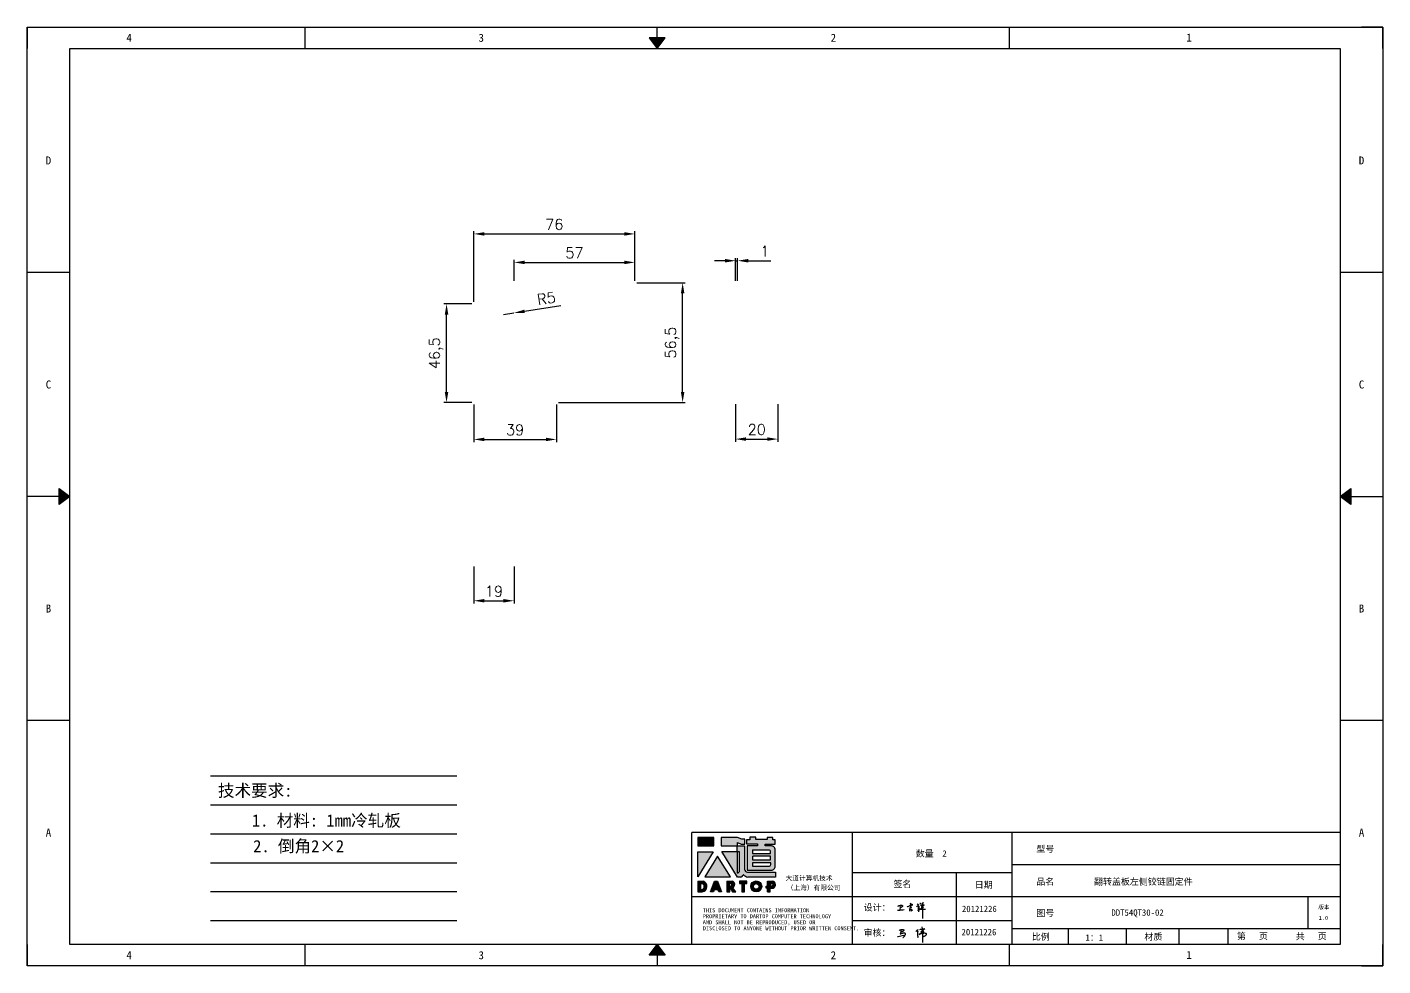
# Model space of a CAD drawing. Header units: millimetres. Extents: x 25928 to 50356, y -44172 to 20163.
# Drawn here: x 34405 to 35045, y -15592 to -15148 of the extents above; entities that cross this region are included whole.
import ezdxf
from ezdxf.enums import TextEntityAlignment as Align

# ---------------------------------------------------------------- set-up
doc = ezdxf.new("R2010")
doc.units = ezdxf.units.MM
doc.linetypes.add('DOT', pattern=[0.25, 0, -0.25])
doc.layers.add('4', color=7, linetype='Continuous')
doc.layers.add('print', color=30, linetype='Continuous')
doc.layers.add('dim', color=2, linetype='Continuous', lineweight=9)
doc.styles.add('Dartop', font='')
doc.styles.add('HZ', font='')
doc.styles.add('hzHT', font='simhei.ttf')
doc.styles.get("Standard").update_dxf_attribs({"font": 'txt', "bigfont": 'gbcbig.shx'})
doc.styles.get('Dartop').set_extended_font_data('FangSong_GB2312')
doc.styles.get('HZ').set_extended_font_data('SimSun')
doc.dimstyles.new('small', dxfattribs={"dimtxt": 5, "dimasz": 5, "dimexe": 1.25, "dimexo": 1, "dimgap": 2, "dimtad": 1, "dimtxsty": 'Standard', "dimcen": 2.5, "dimadec": 0, "dimazin": 0, "dimtfac": 1, "dimtmove": 0, "dimatfit": 3, "dimfxl": 0, "dimarcsym": 0})

# ---------------------------------------------------------------- blocks, each defined once
blk = doc.blocks.new('*D980')
at = {"layer": 'Defpoints', "color": 0}
for p in [(34692.14, -15246.09), (34692.14, -15269.16, -11.3), (34616.14, -15279.16, 7.7)]:
    blk.add_point(p, dxfattribs=at)
at = {"layer": 'dim', "color": 0, "lineweight": -2}
for p, q in [((34616.14, -15278.16), (34616.14, -15244.84)), ((34621.14, -15246.09), (34687.14, -15246.09)), ((34692.14, -15268.16), (34692.14, -15244.84))]:
    blk.add_line(p, q, dxfattribs=at)
at = {"layer": 'dim', "color": 0}
for points in [[(34621.14, -15245.26), (34621.14, -15246.92), (34616.14, -15246.09)], [(34687.14, -15245.26), (34687.14, -15246.92), (34692.14, -15246.09)]]:
    blk.add_solid(points, dxfattribs=at)
at = {"layer": 'dim', "color": 0, "insert": (34654.14, -15241.59), "char_height": 5, "attachment_point": 5}
blk.add_mtext('76', dxfattribs=at)
blk = doc.blocks.new('*D981')
at = {"layer": 'Defpoints', "color": 0}
for p in [(34692.14, -15269.16, -11.3), (34714.7, -15269.16), (34655.14, -15325.66, -11.3)]:
    blk.add_point(p, dxfattribs=at)
at = {"layer": 'dim', "color": 0, "lineweight": -2}
for p, q in [((34693.14, -15269.16), (34715.95, -15269.16)), ((34714.7, -15320.66), (34714.7, -15274.16)), ((34656.14, -15325.66), (34715.95, -15325.66))]:
    blk.add_line(p, q, dxfattribs=at)
at = {"layer": 'dim', "color": 0}
for points in [[(34713.87, -15274.16), (34715.53, -15274.16), (34714.7, -15269.16)], [(34713.87, -15320.66), (34715.53, -15320.66), (34714.7, -15325.66)]]:
    blk.add_solid(points, dxfattribs=at)
at = {"layer": 'dim', "color": 0, "insert": (34709.78, -15297.41), "char_height": 5, "attachment_point": 5, "rotation": 90}
blk.add_mtext('56,5', dxfattribs=at)
blk = doc.blocks.new('*D982')
at = {"layer": 'Defpoints', "color": 0}
for p in [(34616.14, -15325.66, 7.7), (34655.14, -15325.66, -11.3), (34655.14, -15343.1)]:
    blk.add_point(p, dxfattribs=at)
at = {"layer": 'dim', "color": 0, "lineweight": -2}
for p, q in [((34616.14, -15326.66), (34616.14, -15344.35)), ((34655.14, -15326.66), (34655.14, -15344.35)), ((34621.14, -15343.1), (34650.14, -15343.1))]:
    blk.add_line(p, q, dxfattribs=at)
at = {"layer": 'dim', "color": 0}
for points in [[(34621.14, -15342.27), (34621.14, -15343.93), (34616.14, -15343.1)], [(34650.14, -15342.27), (34650.14, -15343.93), (34655.14, -15343.1)]]:
    blk.add_solid(points, dxfattribs=at)
at = {"layer": 'dim', "color": 0, "insert": (34635.64, -15338.6), "char_height": 5, "attachment_point": 5}
blk.add_mtext('39', dxfattribs=at)
blk = doc.blocks.new('*D983')
at = {"layer": 'Defpoints', "color": 0}
for p in [(34603.28, -15279.16), (34616.14, -15279.16, 7.7), (34616.14, -15325.66, 7.7)]:
    blk.add_point(p, dxfattribs=at)
at = {"layer": 'dim', "color": 0, "lineweight": -2}
for p, q in [((34615.14, -15279.16), (34602.03, -15279.16)), ((34603.28, -15320.66), (34603.28, -15284.16)), ((34615.14, -15325.66), (34602.03, -15325.66))]:
    blk.add_line(p, q, dxfattribs=at)
at = {"layer": 'dim', "color": 0}
for points in [[(34602.44, -15284.16), (34604.11, -15284.16), (34603.28, -15279.16)], [(34602.44, -15320.66), (34604.11, -15320.66), (34603.28, -15325.66)]]:
    blk.add_solid(points, dxfattribs=at)
at = {"layer": 'dim', "color": 0, "insert": (34598.36, -15302.41), "char_height": 5, "attachment_point": 5, "rotation": 90}
blk.add_mtext('46,5', dxfattribs=at)
blk = doc.blocks.new('*D984')
at = {"layer": 'Defpoints', "color": 0}
for p in [(34692.14, -15259.54), (34635.14, -15269.16, -11.3), (34692.14, -15269.16, -11.3)]:
    blk.add_point(p, dxfattribs=at)
at = {"layer": 'dim', "color": 0, "lineweight": -2}
for p, q in [((34635.14, -15268.16), (34635.14, -15258.29)), ((34640.14, -15259.54), (34687.14, -15259.54)), ((34692.14, -15268.16), (34692.14, -15258.29))]:
    blk.add_line(p, q, dxfattribs=at)
at = {"layer": 'dim', "color": 0}
for points in [[(34640.14, -15258.71), (34640.14, -15260.37), (34635.14, -15259.54)], [(34687.14, -15258.71), (34687.14, -15260.37), (34692.14, -15259.54)]]:
    blk.add_solid(points, dxfattribs=at)
at = {"layer": 'dim', "color": 0, "insert": (34663.64, -15255.04), "char_height": 5, "attachment_point": 5}
blk.add_mtext('57', dxfattribs=at)
blk = doc.blocks.new('*D985')
at = {"layer": 'Defpoints', "color": 0}
for p in [(34630.14, -15284.16, 7.7), (34635.08, -15283.41, 7.7)]:
    blk.add_point(p, dxfattribs=at)
at = {"layer": 'dim', "color": 0, "lineweight": -2}
for p, q in [((34630.14, -15284.16), (34635.08, -15283.41)), ((34657.16, -15280.05), (34640.02, -15282.66))]:
    blk.add_line(p, q, dxfattribs=at)
at = {"layer": 'dim', "color": 0}
blk.add_solid([(34639.9, -15281.83), (34640.15, -15283.48), (34635.08, -15283.41)], dxfattribs=at)
at = {"layer": 'dim', "color": 0, "insert": (34650.39, -15276.53), "char_height": 5, "attachment_point": 5, "rotation": 8.65647}
blk.add_mtext('R5', dxfattribs=at)
blk = doc.blocks.new('*D986')
at = {"layer": 'Defpoints', "color": 0}
for p in [(34739.67, -15325.48, 357.73), (34759.67, -15325.48, 357.73), (34759.67, -15342.93)]:
    blk.add_point(p, dxfattribs=at)
at = {"layer": 'dim', "color": 0, "lineweight": -2}
for p, q in [((34739.67, -15326.48), (34739.67, -15344.18)), ((34759.67, -15326.48), (34759.67, -15344.18)), ((34744.67, -15342.93), (34754.67, -15342.93))]:
    blk.add_line(p, q, dxfattribs=at)
at = {"layer": 'dim', "color": 0}
for points in [[(34744.67, -15342.1), (34744.67, -15343.76), (34739.67, -15342.93)], [(34754.67, -15342.1), (34754.67, -15343.76), (34759.67, -15342.93)]]:
    blk.add_solid(points, dxfattribs=at)
at = {"layer": 'dim', "color": 0, "insert": (34749.67, -15338.43), "char_height": 5, "attachment_point": 5}
blk.add_mtext('20', dxfattribs=at)
blk = doc.blocks.new('*D988')
at = {"layer": 'Defpoints', "color": 0}
for p in [(34616.14, -15402.01, 8.82), (34635.14, -15402.01, 13.82), (34635.14, -15419.26)]:
    blk.add_point(p, dxfattribs=at)
at = {"layer": 'dim', "color": 0, "lineweight": -2}
for p, q in [((34616.14, -15403.01), (34616.14, -15420.51)), ((34635.14, -15403.01), (34635.14, -15420.51)), ((34621.14, -15419.26), (34630.14, -15419.26))]:
    blk.add_line(p, q, dxfattribs=at)
at = {"layer": 'dim', "color": 0}
for points in [[(34621.14, -15418.43), (34621.14, -15420.09), (34616.14, -15419.26)], [(34630.14, -15418.43), (34630.14, -15420.09), (34635.14, -15419.26)]]:
    blk.add_solid(points, dxfattribs=at)
at = {"layer": 'dim', "color": 0, "insert": (34625.64, -15414.76), "char_height": 5, "attachment_point": 5}
blk.add_mtext('19', dxfattribs=at)
blk = doc.blocks.new('*D998')
at = {"layer": 'Defpoints', "color": 0}
for p in [(34740.67, -15258.74), (34739.67, -15269.16, -707.27), (34740.67, -15269.16, 281.73)]:
    blk.add_point(p, dxfattribs=at)
at = {"layer": 'dim', "color": 0, "lineweight": -2}
for p, q in [((34734.67, -15258.74), (34729.67, -15258.74)), ((34739.67, -15268.16), (34739.67, -15257.49)), ((34739.67, -15258.74), (34740.67, -15258.74)), ((34740.67, -15268.16), (34740.67, -15257.49)), ((34745.67, -15258.74), (34756.33, -15258.74))]:
    blk.add_line(p, q, dxfattribs=at)
at = {"layer": 'dim', "color": 0}
for points in [[(34734.67, -15257.9), (34734.67, -15259.57), (34739.67, -15258.74)], [(34745.67, -15257.9), (34745.67, -15259.57), (34740.67, -15258.74)]]:
    blk.add_solid(points, dxfattribs=at)
at = {"layer": 'dim', "color": 0, "insert": (34753.5, -15254.24), "char_height": 5, "attachment_point": 5}
blk.add_mtext('1', dxfattribs=at)
blk = doc.blocks.new('*U862')
at = {"color": 254, "linetype": 'Continuous', "extrusion": (0, 0, -1)}
for points in [[(-17, 0.333), (-16.812, 0.25), (-17, 0.5)], [(-17, 0.333), (-17.188, 0.25), (-16.812, 0.25)], [(-17, 0.333), (-17, 0.5), (-17.188, 0.25)]]:
    blk.add_solid(points, dxfattribs=at)
blk = doc.blocks.new('*U861')
at = {"color": 254, "linetype": 'Continuous', "extrusion": (0, 0, -1)}
for points in [[(-33.167, 11), (-33, 11), (-33.25, 11.188)], [(-33.167, 11), (-33.25, 11.188), (-33.25, 10.812)], [(-33.167, 11), (-33.25, 10.812), (-33, 11)]]:
    blk.add_solid(points, dxfattribs=at)
blk = doc.blocks.new('*U863')
at = {"color": 254, "linetype": 'Continuous'}
for points in [[(17, 21.667), (17.188, 21.75), (16.812, 21.75)], [(17, 21.667), (16.812, 21.75), (17, 21.5)], [(17, 21.667), (17, 21.5), (17.188, 21.75)]]:
    blk.add_solid(points, dxfattribs=at)
blk = doc.blocks.new('*U860')
at = {"color": 254, "linetype": 'Continuous', "extrusion": (0, 0, -1)}
for points in [[(-0.833, 11), (-0.75, 10.812), (-0.75, 11.188)], [(-0.833, 11), (-0.75, 11.188), (-1, 11)], [(-0.833, 11), (-1, 11), (-0.75, 10.812)]]:
    blk.add_solid(points, dxfattribs=at)
blk = doc.blocks.new('dadao')
for p, q in [((48, 19.2), (44.9, 10.4)), ((44.9, 10.4), (51.2, 10.4)), ((51.2, 10.4), (48, 19.2))]:
    blk.add_line(p, q)
for points in [[(41.8, 121.6), (41.8, 143.7), (-0.4, 143.7), (-0.4, 121.6), (41.8, 121.6)], [(104.8, 122), (104.8, 130.3), (114.1, 126.3), (124.2, 126.3), (124.2, 139.6), (115.9, 139.6), (105.1, 143.9), (61.5, 143.9)], [(61.7, 144), (61.7, 121.3), (103.9, 121.3)], [(113.4, 38.7), (105.1, 38.7), (63, 106.5), (103.9, 106.5), (103.9, 120.9), (103.9, 121.3)], [(109.7, 53.6), (109.7, 106.2), (104.3, 106.2), (104.3, 50.4), (106.6, 50.4)], [(144.6, 94.4), (144.6, 84.8), (192, 84.8), (192, 94.1), (144.9, 94.1)], [(120.2, 45), (119.5, 45), (119.5, 44.6)], [(0, 28), (0, 0), (11.8, 0)], [(0.1, 28), (14, 28)], [(7.1, 21.8), (7.1, 6.1), (12, 6.1)], [(7.1, 21.8), (11.4, 21.8)], [(76.8, 28.2), (76.8, 0), (84.1, 0), (84.1, 11.1), (91.6, -0.1), (100.3, -0.1), (91.7, 11.1)], [(76.8, 28.2), (90.6, 28.2)], [(84, 22.7), (84, 15.3), (87.2, 15.3)], [(84, 22.7), (87.3, 22.7)], [(183.7, 0), (183.7, 9.6), (180.6, 9.6), (180.6, 14.9), (183.8, 14.9), (183.8, 28.1), (196.1, 28.1), (196.5, 28.1)], [(183.7, 0), (190.9, 0), (190.9, 9.6), (198.8, 9.6)], [(194.9, 22.3), (190.8, 22.3), (190.8, 15), (194.4, 15)]]:
    blk.add_lwpolyline(points)
blk.add_lwpolyline([(137.1, 144.2), (137.1, 137.9), (128.3, 137.9), (128.3, 126.5), (157.3, 126.5), (157.3, 121.5), (130.3, 121.5), (130.3, 57.5), (194.4, 57.5, 0.414214), (204.4, 67.5), (204.4, 111.3, 0.414214), (194.4, 121.3), (177.5, 121.3), (177.5, 126.3), (204.7, 126.3), (204.7, 137.7), (198.2, 137.7), (198.2, 143.9), (183.3, 143.9), (183.3, 138), (153, 138), (153, 144.2), (137.1, 144.2)], format="xyb", close=True)
for points in [[(104.8, 122), (123.4, 122), (123.4, 60, 0.414214), (131.4, 52), (204.8, 52), (204.8, 39.1), (131.7, 39.1)], [(144.3, 110.8), (144.3, 101.8), (192.3, 101.8), (192.3, 105.5, 0.414214), (187.3, 110.5), (144.3, 110.5)], [(144.6, 77), (144.6, 67.5), (187.6, 67.5, 0.414214), (192.6, 72.5), (192.6, 76.4), (144.6, 76.4)]]:
    blk.add_lwpolyline(points, format="xyb")
for points in [[(-0.3, 106.2), (40.4, 106.2), (-0.3, 39.7), (-0.3, 106.2)], [(51.7, 94.1), (18.4, 39.3), (86.2, 39.3)], [(43.8, 28.2), (51.8, 28.2), (62.6, -0.1), (55, -0.1), (53.2, 5), (42.9, 5), (41.1, 0), (33.6, 0)], [(110, 28.1), (110, 21.9), (116, 21.9), (116, -0.1), (123.2, -0.1), (123.2, 22), (129.2, 22), (129.2, 28.1), (110, 28.1)]]:
    blk.add_lwpolyline(points, close=True)
for radius in [14.5, 7.44]:
    blk.add_circle((154.2, 14.2), radius)
for centre, radius, start, end in [((99.2, 60.7), 12.6, 305.6399, 325.969), ((111.6, 46.7), 8.19, 282.9811, 347.6627), ((136, 61.7), 22.9, 226.7358, 259.3209), ((8.5, 13.9), 8.49, 294.2143, 69.7177), ((9.6, 14.2), 14.4, 278.6604, 72.3203), ((86.4, 19), 3.8, 282.527, 76.7196), ((88.6, 19.4), 8.95, 290.6073, 77.2124), ((193.7, 18.7), 3.8, 280.9891, 72.5513), ((195.7, 18.6), 9.51, 288.8959, 85.2442)]:
    blk.add_arc(centre, radius, start, end)
blk = doc.blocks.new('h')
for p, q in [((20768.1, -2360.9), (20773, -2359.1)), ((20769.5, -2366.9), (20769.8, -2370.6)), ((20769.8, -2370.6), (20770.9, -2378)), ((20770.9, -2378), (20771.5, -2370.6)), ((20772.4, -2369.3), (20774.9, -2367.8)), ((20773, -2359.1), (20784.1, -2355.2)), ((20773.3, -2331.8), (20775.3, -2338.7)), ((20789.1, -2340.9), (20773.5, -2331.9)), ((20775.3, -2338.7), (20775.6, -2351.2)), ((20775.6, -2351.2), (20775.5, -2357.3)), ((20782.2, -2369.2), (20780, -2377.1)), ((20780, -2377.1), (20788.3, -2371.3)), ((20780.1, -2366.4), (20780.8, -2366.4)), ((20781.9, -2367.4), (20782.2, -2369.2)), ((20845.7, -2343.5), (20848.4, -2353)), ((20848.9, -2370.3), (20847.9, -2424)), ((20848.4, -2353), (20848.9, -2370.3))]:
    blk.add_line(p, q)
for points in [[(20696.6, -2372.4, 0.002073), (20710.6, -2371.9, 0.016137), (20719.6, -2371.3, 0.008314), (20736.9, -2369.3)], [(20699.1, -2348.2, -0.029745), (20704.6, -2345.4, -0.046842), (20708.4, -2344.2, -0.00919), (20714.3, -2343, -0.018517), (20717.2, -2342.5, -0.037841), (20720.3, -2342.4, -0.039541), (20723.2, -2342.8, -0.149785), (20726, -2344.3, -0.204935), (20726.9, -2346.6, -0.074872), (20726.5, -2348.3, -0.061615), (20725.6, -2350.3, -0.034204), (20723.8, -2352.6, -0.045776), (20722.3, -2354.1, -0.054985), (20720.4, -2355.3, -0.036348), (20717.3, -2356.5, -0.067752), (20715.7, -2356.8, -0.043553), (20713.2, -2356.7)], [(20755, -2351.9, -0.024077), (20759.9, -2350.1, -0.013147), (20768.7, -2346.5, -0.00522), (20775.4, -2344.1, -0.018517), (20777.3, -2343.4, -0.008274), (20786.3, -2341, -0.039541), (20788.3, -2340.8, -0.079216), (20789.4, -2341, -0.204935)], [(20813.5, -2350.1, 0.007348), (20815.9, -2348.7, 0.008421), (20818, -2347.3, 0.009459), (20819.7, -2346.2, -0.016325), (20820.7, -2345.5, -0.173771), (20821.8, -2345.3, -0.085159), (20823.9, -2346, -0.125883), (20826, -2347.9, -0.160659), (20826.6, -2350.1, -0.010447), (20826.5, -2352.3, -0.008247), (20826.2, -2355.1, -0.002698), (20825.3, -2374, 0.001562), (20823.9, -2383.7, 0.016137)], [(20816.8, -2335, -0.053561), (20819.6, -2336.1, -0.075272), (20821.3, -2337.3, -0.005295), (20822.5, -2338.5, -0.009337), (20823.1, -2339.1, -0.026146), (20823.7, -2339.8, -0.016644), (20824.5, -2340.9)], [(20832.1, -2329.2, -0.053561), (20834.9, -2330.3, -0.075272), (20836.7, -2331.5, -0.005295), (20837.8, -2332.6, -0.009337), (20838.5, -2333.3, -0.026146), (20839, -2334, -0.016644), (20839.8, -2335.1)], [(20836, -2343.7, -0.02797), (20842.1, -2342.6, -0.048868), (20845.6, -2342.2, -0.00919), (20851.1, -2341.4, -0.018517), (20853.9, -2341.1, -0.037841), (20856.7, -2341.2, -0.039541), (20859.4, -2341.6, -0.018282), (20840.6, -2354.7, -0.000937)], [(20847.6, -2340.2, 0.021784), (20849.6, -2335.9, 0.028296), (20850.8, -2332.4, 0.008136), (20851.9, -2328.2, 0.028913), (20852.2, -2327, 0.08193), (20852.1, -2325.9, 0.075058), (20851.7, -2324.7, 0.275043)]]:
    blk.add_lwpolyline(points, format="xyb")
for points in [[(20711.3, -2343.5), (20711.3, -2343.5), (20711.5, -2355.8), (20710.7, -2368), (20710.6, -2371.9)], [(20821.5, -2350.6), (20822.4, -2359.2), (20822.2, -2364.9), (20821.7, -2369), (20821.3, -2376.3), (20823.6, -2368.5), (20827.2, -2366.3), (20829.5, -2366.3)], [(20840.6, -2354.7), (20850, -2354.7), (20855, -2354.3), (20845.9, -2361.1), (20840.5, -2364), (20833, -2367.5), (20863.2, -2367.4), (20865.9, -2367.3)]]:
    blk.add_lwpolyline(points)
for centre, radius, start, end in [((20773.7, -2371.2), 2.3, 121.9907, 163.60158), ((20787.5, -2406), 40.3, 100.61827, 108.24823), ((20780.8, -2367.6), 1.15, 9.4675, 90)]:
    blk.add_arc(centre, radius, start, end)

msp = doc.modelspace()

# ---------------------------------------------------------------- hatches: boundary and pattern name
for points in [[(34729.35, -15531.013), (34721.816, -15531.013), (34721.816, -15534.949), (34729.35, -15534.949)], [(34729.107, -15537.703), (34721.836, -15537.703), (34721.836, -15549.574)], [(34731.123, -15539.857), (34725.179, -15549.653), (34737.282, -15549.653)], [(34744.967, -15551.658), (34741.527, -15551.658), (34741.527, -15552.749), (34742.6, -15552.749), (34742.6, -15556.681), (34743.885, -15556.681), (34743.885, -15552.746), (34744.967, -15552.746)]]:
    msp.add_hatch(color=0).paths.add_polyline_path(points)
h = msp.add_hatch(color=0)
h.paths.add_polyline_path([(34740.608, -15533.405), (34742.271, -15534.123), (34744.068, -15534.123), (34744.068, -15531.744), (34742.585, -15531.744), (34740.653, -15530.981), (34732.909, -15530.981), (34732.909, -15535.005), (34740.444, -15535.005), (34740.444, -15535.086), (34740.444, -15537.658), (34733.138, -15537.658), (34740.652, -15549.752), (34742.141, -15549.752, 0.2793748), (34743.227, -15548.695), (34743.227, -15548.64), (34743.358, -15548.64, 0.1431454), (34745.407, -15549.682), (34758.465, -15549.682), (34758.465, -15547.389), (34745.351, -15547.389, -0.4142136), (34743.923, -15545.96), (34743.923, -15534.878), (34740.608, -15534.878)])
h.paths.add_polyline_path([(34740.52, -15537.709), (34741.477, -15537.709), (34741.477, -15547.096, -0.0889357), (34740.922, -15547.667), (34740.516, -15547.667)], flags=16)
h = msp.add_hatch(color=0)
h.paths.add_polyline_path([(34758.443, -15532.077), (34757.281, -15532.077), (34757.281, -15530.972), (34754.625, -15530.972), (34754.625, -15532.022), (34749.203, -15532.022), (34749.203, -15530.917), (34746.364, -15530.917), (34746.364, -15532.042), (34744.795, -15532.042), (34744.795, -15534.08), (34749.973, -15534.08), (34749.973, -15534.981), (34745.148, -15534.981), (34745.148, -15546.391), (34756.602, -15546.391, 0.4142136), (34758.387, -15544.605), (34758.387, -15536.792, 0.4142136), (34756.602, -15535.006), (34753.574, -15535.006), (34753.574, -15534.122), (34758.443, -15534.122)])
h.paths.add_polyline_path([(34755.337, -15536.941, -0.4142136), (34756.23, -15537.833), (34756.23, -15538.488), (34747.654, -15538.488), (34747.654, -15536.941)], flags=16)
h.paths.add_polyline_path([(34756.174, -15539.87), (34756.174, -15541.528), (34747.71, -15541.528), (34747.71, -15539.87)], flags=16)
h.paths.add_polyline_path([(34756.285, -15543.02), (34756.285, -15543.73, -0.4142136), (34755.392, -15544.623), (34747.71, -15544.623), (34747.71, -15543.02)], flags=16)
h = msp.add_hatch(color=0)
h.paths.add_polyline_path([(34724.384, -15551.676), (34721.889, -15551.676), (34721.889, -15556.666), (34723.99, -15556.666, 0.7930159)])
h.paths.add_polyline_path([(34724.027, -15555.574), (34723.155, -15555.574), (34723.155, -15552.769), (34723.931, -15552.769, -0.6713609)], flags=16)
h = msp.add_hatch(color=0)
h.paths.add_polyline_path([(34731.141, -15551.635), (34729.718, -15551.635), (34727.887, -15556.672), (34729.236, -15556.672), (34729.553, -15555.779), (34731.38, -15555.779), (34731.704, -15556.683), (34733.063, -15556.683)])
h.paths.add_polyline_path([(34731.03, -15554.817), (34729.899, -15554.817), (34730.454, -15553.234)], flags=16)
h = msp.add_hatch(color=0)
h.paths.add_polyline_path([(34738.061, -15551.638), (34735.608, -15551.638), (34735.608, -15556.675), (34736.904, -15556.675), (34736.904, -15554.678), (34738.236, -15556.693), (34739.803, -15556.693), (34738.269, -15554.691, 0.7440549)])
h.paths.add_polyline_path([(34736.892, -15553.933), (34736.892, -15552.61), (34737.472, -15552.61, -0.796809), (34737.463, -15553.933)], flags=16)
h = msp.add_hatch(color=0)
h.paths.add_polyline_path([(34746.836, -15554.138, 1), (34752.008, -15554.138, 1)])
h.paths.add_polyline_path([(34750.751, -15554.138, -1), (34748.094, -15554.138, -1)], flags=16)
h = msp.add_hatch(color=0)
h.paths.add_polyline_path([(34756.968, -15551.65), (34756.894, -15551.65), (34754.707, -15551.65), (34754.707, -15554.001), (34754.127, -15554.001), (34754.127, -15554.955), (34754.698, -15554.955), (34754.698, -15556.666), (34755.974, -15556.666), (34755.974, -15554.948), (34757.377, -15554.948, 0.8123038)])
h.paths.add_polyline_path([(34755.955, -15553.994), (34755.955, -15552.679), (34756.682, -15552.679, -0.7782134), (34756.608, -15553.994)], flags=16)

# ---------------------------------------------------------------- linework, layer by layer
at = {"color": 0, "linetype": 'DOT'}
for p, q in [((34405.325, -15148.455), (35035.118, -15148.455)), ((34405.325, -15581.552), (34405.325, -15158.527)), ((35045.19, -15158.527), (35045.19, -15581.552)), ((35035.118, -15591.624), (34405.325, -15591.624))]:
    msp.add_line(p, q, dxfattribs=at)
at = {"color": 0}
for p, q in [((34405.325, -15148.455), (34405.325, -15158.527)), ((34536.554, -15158.527), (34536.554, -15148.455)), ((34702.742, -15153.491), (34702.742, -15148.455)), ((34868.93, -15158.527), (34868.93, -15148.455)), ((35045.19, -15148.455), (35035.118, -15148.455)), ((35045.19, -15158.527), (35045.19, -15148.455)), ((34425.469, -15581.552), (34425.469, -15158.527)), ((34425.469, -15158.527), (35025.046, -15158.527)), ((35025.046, -15158.527), (35025.046, -15581.552)), ((34425.469, -15264.283), (34405.325, -15264.283)), ((35045.19, -15264.283), (35025.046, -15264.283)), ((34420.433, -15370.04), (34405.325, -15370.04)), ((35030.082, -15370.04), (35045.19, -15370.04)), ((34425.469, -15475.796), (34405.325, -15475.796)), ((35045.19, -15475.796), (35025.046, -15475.796)), ((35025.046, -15528.674), (34719.109, -15528.674)), ((34719.109, -15581.552), (34719.109, -15528.674)), ((34794.649, -15528.674), (34794.649, -15581.552)), ((34870.189, -15581.552), (34870.189, -15528.674)), ((34794.649, -15547.559), (34870.189, -15547.559)), ((34843.75, -15547.559), (34843.75, -15581.552)), ((34870.189, -15543.782), (35025.046, -15543.782)), ((34719.109, -15558.89), (34794.649, -15558.89)), ((34794.649, -15558.89), (35025.046, -15558.89)), ((35009.938, -15573.998), (35009.938, -15558.89)), ((34794.649, -15570.221), (34870.189, -15570.221)), ((34870.189, -15573.998), (35025.046, -15573.998)), ((34896.766, -15581.552), (34896.766, -15573.998)), ((34924.155, -15581.552), (34924.155, -15573.998)), ((34949.055, -15581.552), (34949.055, -15573.998)), ((34972.168, -15581.552), (34972.168, -15573.998)), ((34405.325, -15581.552), (34405.325, -15591.624)), ((35025.046, -15581.552), (34425.469, -15581.552)), ((34536.554, -15591.624), (34536.554, -15581.552)), ((34702.742, -15586.588), (34702.742, -15591.624)), ((34868.93, -15591.624), (34868.93, -15581.552)), ((35045.19, -15591.624), (35045.19, -15581.552)), ((35035.118, -15591.624), (35045.19, -15591.624))]:
    msp.add_line(p, q, dxfattribs=at)
for p, q in [((34827.659, -15573.259), (34827.875, -15575.07)), ((34827.09, -15576.385), (34826.348, -15576.787)), ((34827.625, -15576.1), (34827.09, -15576.385)), ((34827.121, -15575.499), (34828.065, -15575.499)), ((34828.568, -15575.453), (34827.625, -15576.1)), ((34827.911, -15576.406), (34827.83, -15580.566)), ((34827.875, -15575.07), (34827.911, -15576.406)), ((34828.065, -15575.499), (34828.568, -15575.453))]:
    msp.add_line(p, q)
for points in [[(34702.742, -15158.527), (34706.519, -15153.491), (34698.965, -15153.491), (34702.742, -15158.527)], [(34425.469, -15370.04), (34420.433, -15373.817), (34420.433, -15366.262), (34425.469, -15370.04)], [(35025.046, -15370.04), (35030.082, -15366.262), (35030.082, -15373.817), (35025.046, -15370.04)], [(34702.742, -15581.552), (34706.519, -15586.588), (34698.965, -15586.588), (34702.742, -15581.552)]]:
    msp.add_lwpolyline(points, close=True, dxfattribs=at)
for points in [[(34826.658, -15574.386, -0.0279703), (34827.268, -15574.273, -0.0488679), (34827.622, -15574.235, -0.0091902), (34828.178, -15574.153, -0.0185172), (34828.456, -15574.127, -0.0378406), (34828.741, -15574.133, -0.0395413), (34829.01, -15574.181, -0.0182819), (34827.121, -15575.499, -0.0009369)], [(34816.915, -15574.846, -0.029745), (34817.347, -15574.63, -0.0468422), (34817.639, -15574.536, -0.0091902), (34818.095, -15574.443, -0.0185172), (34818.324, -15574.41, -0.0378406), (34818.56, -15574.403, -0.0395413), (34818.784, -15574.431, -0.1497852), (34819.003, -15574.55, -0.2049352), (34819.07, -15574.724, -0.0748717), (34819.045, -15574.861, -0.0616146), (34818.97, -15575.012, -0.0342039), (34818.835, -15575.19, -0.0457759), (34818.714, -15575.306, -0.054985), (34818.568, -15575.398, -0.0363479), (34818.326, -15575.494, -0.0677521), (34818.205, -15575.515, -0.0435534), (34818.014, -15575.505)], [(34826.348, -15576.787, -0.029745), (34827.022, -15576.449, -0.0468422), (34827.478, -15576.303, -0.0091902), (34828.19, -15576.159, -0.0185172), (34828.546, -15576.107, -0.0378406), (34828.915, -15576.096, -0.0395413), (34829.264, -15576.139, -0.1497852), (34829.606, -15576.326, -0.2049352), (34829.711, -15576.596, -0.0748717), (34829.671, -15576.81, -0.0616146), (34829.555, -15577.046, -0.0342039), (34829.344, -15577.324, -0.0457759), (34829.155, -15577.504, -0.054985), (34828.927, -15577.648, -0.0363479), (34828.549, -15577.798, -0.0677521), (34828.36, -15577.831, -0.0435534), (34828.062, -15577.815)]]:
    msp.add_lwpolyline(points, format="xyb")
msp.add_lwpolyline([(34817.867, -15574.487), (34817.867, -15574.487), (34817.722, -15575.372), (34817.485, -15576.205), (34817.329, -15576.715)])
for centre, radius, start, end in [((34815.81, -15576.251), 1.596, 281.076982, 291.212632), ((34780.71, -15433.776), 148.319, 283.91895, 284.971512), ((34819.769, -15580.937), 4.876, 113.202449, 120.017497), ((34818.624, -15578.268), 1.971, 102.47486, 113.202449), ((34821.481, -15591.179), 15.195, 100.36867, 102.47486), ((34818.307, -15576.999), 1.257, 283.816254, 294.030509), ((34819.42, -15579.916), 3.745, 96.125337, 100.36867), ((34818.575, -15577.621), 0.58, 294.836428, 309.901134), ((34810.843, -15570.487), 11.096, 316.919563, 320.58866), ((34819.22, -15578.056), 1.875, 87.457037, 96.125337), ((34819.227, -15577.899), 1.717, 78.399567, 87.457037), ((34817.13, -15575.877), 2.821, 324.094808, 331.378357), ((34819.47, -15576.718), 0.511, 44.324655, 78.399567), ((34819.32, -15576.984), 0.377, 319.573073, 337.48549), ((34818.282, -15576.155), 1.694, 324.910666, 333.348429), ((34819.106, -15576.462), 0.825, 326.76781, 340.871018), ((34819.633, -15576.559), 0.284, 357.998393, 44.324655), ((34819.356, -15576.549), 0.561, 340.871018, 357.998393), ((34821.126, -15568.855), 7.458, 299.265464, 300.9495), ((34838.021, -15631.367), 57.583, 102.46592, 103.2053), ((34798.78, -15547.532), 38.128, 313.366132, 315.296084), ((34946.022, -15595.766), 121.7, 171.410173, 171.768083), ((34825.597, -15575.385), 0.244, 52.375745, 91.291159), ((34611.149, -15568.468), 214.732, 357.565664, 358.057278), ((34825.513, -15575.347), 0.279, 357.196828, 33.705179), ((34819.224, -15574.935), 6.583, 352.912546, 354.802684), ((34821.694, -15575.16), 4.103, 354.802684, 357.196828)]:
    msp.add_arc(centre, radius, start, end)
at = {"layer": 'Defpoints'}
for p, q in [((34491.869, -15501.965), (34608.128, -15501.965)), ((34491.869, -15515.615), (34608.128, -15515.615)), ((34491.869, -15515.615), (34608.128, -15515.615)), ((34491.869, -15529.265), (34608.128, -15529.265)), ((34491.869, -15542.915), (34608.128, -15542.915)), ((34491.869, -15556.565), (34608.128, -15556.565)), ((34491.869, -15570.215), (34608.128, -15570.215))]:
    msp.add_line(p, q, dxfattribs=at)
at = {"layer": 'print'}
msp.add_lwpolyline([(34405.325, -15148.455), (35045.19, -15148.455), (35045.19, -15591.624), (34405.325, -15591.624)], close=True, dxfattribs=at)

# ---------------------------------------------------------------- block references
at = {"color": 0, "linetype": 'Continuous', "xscale": 20.14402654906928, "yscale": 20.14402654921842, "zscale": 20.14402654921862}
for name, p in [('*U863', (34360.294, -15591.624)), ('*U860', (34405.325, -15591.624)), ('*U861', (34360.294, -15591.624)), ('*U862', (34360.294, -15591.624))]:
    msp.add_blockref(name, p, dxfattribs=at)
at = {"color": 0}
for name, p, xscale, yscale, zscale in [('dadao', (34721.889, -15556.666), 0.1785493262164481, 0.178549326230053, 0.1785493262317104), ('h', (33212.694, -15381.49), 0.07747410198493163, 0.07747410198530816, 0.07747410198528001)]:
    msp.add_blockref(name, p, dxfattribs=dict(at, xscale=xscale, yscale=yscale, zscale=zscale))

# ---------------------------------------------------------------- texts
for s, height, style, p in [('4', 3.777, 'Dartop', (34453.46, -15153.491)), ('3', 3.777, 'Dartop', (34619.648, -15153.491)), ('2', 3.777, 'Dartop', (34785.836, -15153.491)), ('1', 3.777, 'Dartop', (34953.746, -15153.371)), ('D', 3.777, 'Dartop', (34415.397, -15211.405)), ('D', 3.777, 'Dartop', (35035.118, -15211.405)), ('C', 3.777, 'Dartop', (34415.397, -15317.161)), ('C', 3.777, 'Dartop', (35035.118, -15317.161)), ('B', 3.777, 'Dartop', (34415.397, -15422.918)), ('B', 3.777, 'Dartop', (35035.118, -15422.918)), ('A', 3.777, 'Dartop', (34415.397, -15528.674)), ('A', 3.777, 'Dartop', (35035.118, -15528.674)), ('型号', 3.0216, 'hzHT', (34885.866, -15536.36)), ('数量  2', 3.0216, 'hzHT', (34832.013, -15538.578)), ('签名', 3.0216, 'hzHT', (34818.44, -15552.978)), ('日期', 3.0216, 'hzHT', (34856.78, -15553.35)), ('品名', 3.0216, 'hzHT', (34885.866, -15551.871)), ('翻转盖板左侧铰链固定件', 3.0216, 'hzHT', (34932.115, -15551.871)), ('20121226', 3.0216, 'hzHT', (34854.746, -15564.71)), ('图号', 3.0216, 'hzHT', (34885.866, -15566.641)), ('DDT54QT30-02', 3.0216, 'hzHT', (34929.415, -15566.443)), ('版本', 1.8885, 'hzHT', (35017.347, -15563.903)), ('20121226', 3.0216, 'hzHT', (34854.566, -15575.674)), ('1.0', 1.8885, 'Dartop', (35017.12, -15568.95)), ('比例', 3.0216, 'hzHT', (34883.759, -15577.853)), ('1：1', 3.0216, 'hzHT', (34908.991, -15578.281)), ('材质', 3.0216, 'hzHT', (34936.884, -15577.853)), ('第   页', 3.0216, 'hzHT', (34983.626, -15577.54)), ('共   页', 3.0216, 'hzHT', (35011.382, -15577.65)), ('4', 3.777, 'Dartop', (34453.46, -15586.588)), ('3', 3.777, 'Dartop', (34619.648, -15586.588)), ('2', 3.777, 'Dartop', (34785.836, -15586.588)), ('1', 3.777, 'Dartop', (34953.746, -15586.468))]:
    msp.add_text(s, height=height, dxfattribs=dict(at, style=style)).set_placement(p, align=Align.MIDDLE_CENTER)
at = {"style": 'HZ'}
for s, p in [('技术要求:', (34512.982, -15508.854)), ('     1. 材料: 1mm冷轧板  ', (34540.699, -15522.976)), ('2. 倒角2×2         ', (34551.028, -15535.095))]:
    msp.add_text(s, height=5.733, dxfattribs=at).set_placement(p, align=Align.MIDDLE_CENTER)
at = {"color": 0, "style": 'hzHT'}
for s, height, p in [('THIS DOCUMENT CONTAINS INFORMATION', 1.8885, (34724.208, -15566.311)), ('PROPRIETARY TO DARTOP COMPUTER TECHNOLOGY', 1.8885, (34724.208, -15569.144)), ('设计：', 3.0216, (34800.135, -15565.567)), ('AND SHALL NOT BE REPRODUCED, USED OR', 1.8885, (34724.208, -15571.977)), ('DISCLOSED TO ANYONE WITHOUT PRIOR WRITTEN CONSENT.', 1.8885, (34724.208, -15574.81)), ('审核：', 3.0216, (34800.09, -15577.466))]:
    msp.add_text(s, height=height, dxfattribs=at).set_placement(p)
at = {"layer": '4', "color": 0, "style": 'hzHT'}
for s, p in [('大道计算机技术', (34763.267, -15551.311)), ('（上海）有限公司', (34763.837, -15555.828))]:
    msp.add_text(s, height=2.2662, dxfattribs=at).set_placement(p)

# ---------------------------------------------------------------- dimensions: what is measured, and where the dimension line sits
at = {"layer": 'dim'}
for base, p1, p2, angle, picture, middle in [((34692.139, -15246.089), (34616.139, -15279.161, 7.695), (34692.139, -15269.161, -11.305), 180, '*D980', (34654.139, -15241.589)), ((34692.139, -15259.538), (34635.139, -15269.161, -11.305), (34692.139, -15269.161, -11.305), 180, '*D984', (34663.639, -15255.038)), ((34740.666, -15258.738), (34739.666, -15269.161, -707.274), (34740.666, -15269.161, 281.726), 180, '*D998', (34753.499, -15254.238)), ((34714.7, -15269.161), (34655.139, -15325.661, -11.305), (34692.139, -15269.161, -11.305), 90, '*D981', (34709.783, -15297.411)), ((34603.278, -15279.161), (34616.139, -15325.661, 7.695), (34616.139, -15279.161, 7.695), 270, '*D983', (34598.361, -15302.411))]:
    dim = msp.add_linear_dim(base=base, p1=p1, p2=p2, angle=angle, dimstyle='small', override={"dimpost": '\\X'}, dxfattribs=at)
    dim.commit()
    dim.dimension.update_dxf_attribs({"geometry": picture, "text_midpoint": middle})
dim = msp.add_radius_dim(center=(34630.139, -15284.161, 7.695), mpoint=(34635.082, -15283.408, 7.695), dimstyle='small', override={"dimpost": '\\X'}, dxfattribs=at)
dim.commit()
dim.dimension.update_dxf_attribs({"geometry": '*D985', "text_midpoint": (34650.387, -15276.526)})
for base, p1, p2, picture, middle in [((34655.139, -15343.1), (34616.139, -15325.661, 7.695), (34655.139, -15325.661, -11.305), '*D982', (34635.639, -15338.6)), ((34759.666, -15342.929), (34739.666, -15325.482, 357.726), (34759.666, -15325.482, 357.726), '*D986', (34749.666, -15338.429)), ((34635.139, -15419.261), (34616.139, -15402.01, 8.816), (34635.139, -15402.01, 13.816), '*D988', (34625.639, -15414.761))]:
    dim = msp.add_linear_dim(base=base, p1=p1, p2=p2, dimstyle='small', override={"dimpost": '\\X'}, dxfattribs=at)
    dim.commit()
    dim.dimension.update_dxf_attribs({"geometry": picture, "text_midpoint": middle})

doc.saveas('drawing.dxf')
